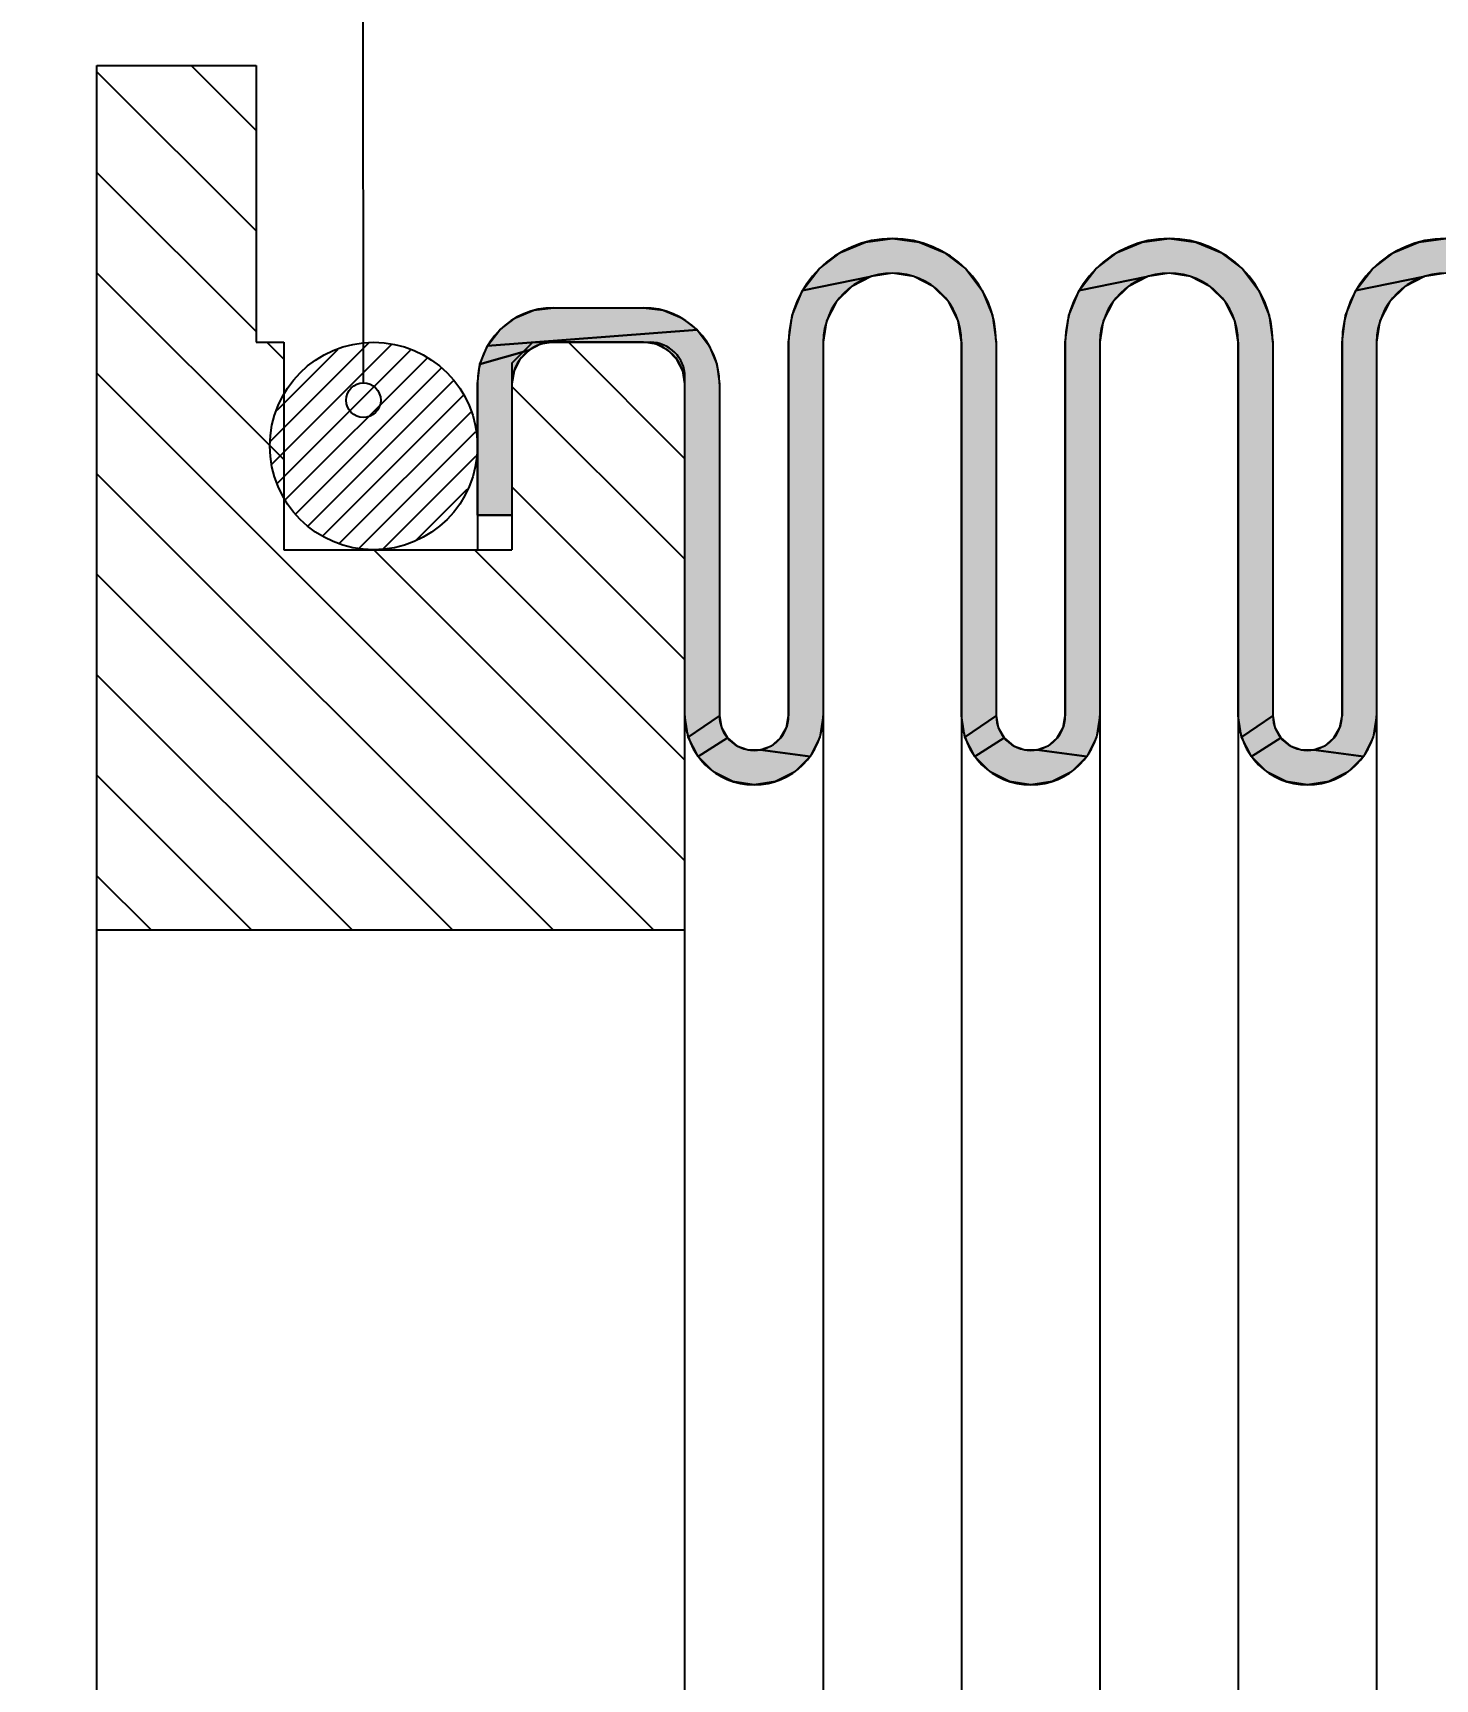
# Model space of a CAD drawing. Header units: millimetres. Extents: x -3388 to 4307, y 243 to 4457.
# Drawn here: x -3129.77 to -3109.5, y 673.29 to 697.09 of the extents above; entities that cross this region are included whole.
import ezdxf

# ---------------------------------------------------------------- set-up
doc = ezdxf.new("R2010")
doc.units = ezdxf.units.MM
doc.layers.add('BEMASSUNGEN', color=7, linetype='Continuous')
doc.styles.get("Standard").update_dxf_attribs({"font": 'geniso.shx'})
doc.dimstyles.new('DIMSTYLE_1', dxfattribs={"dimtxt": 3.5, "dimasz": 3.5, "dimexe": 0.18, "dimexo": 0.0625, "dimgap": 0.09, "dimtad": 1, "dimdec": 3, "dimlfac": 0.5, "dimdsep": 46, "dimtxsty": 'Standard', "dimcen": 0.09, "dimadec": 0, "dimazin": 0, "dimtp": 0.3, "dimtm": 0.3, "dimtfac": 1, "dimtdec": 3, "dimtofl": 0, "dimtmove": 0, "dimatfit": 3, "dimfxl": 1, "dimtolj": 1, "dimarcsym": 0})
doc.dimstyles.new('DIMSTYLE_3', dxfattribs={"dimtxt": 3.5, "dimasz": 3.5, "dimexe": 0.18, "dimexo": 0.0625, "dimgap": 0.09, "dimtad": 1, "dimlfac": 0.5, "dimdsep": 46, "dimtxsty": 'Standard', "dimcen": 0.09, "dimadec": 0, "dimazin": 0, "dimtol": 1, "dimtp": 0.1, "dimtfac": 0.6, "dimtofl": 0, "dimtmove": 0, "dimatfit": 3, "dimfxl": 1, "dimtolj": 1, "dimarcsym": 0})

# ---------------------------------------------------------------- blocks, each defined once
blk = doc.blocks.new('*U35')
at = {"color": 2, "linetype": 'Continuous', "extrusion": (0, 0, -1)}
for points in [[(-112.959, 243.945), (-115.235, 243.645), (-112.235, 243.645)], [(-113.735, 244.047), (-114.512, 243.945), (-112.959, 243.945)], [(-114.512, 243.945), (-115.235, 243.645), (-112.959, 243.945)], [(-112.235, 243.645), (-115.857, 243.168), (-111.614, 243.168)], [(-115.235, 243.645), (-115.857, 243.168), (-112.235, 243.645)], [(-111.614, 243.168), (-113.117, 242.949), (-111.137, 242.547)], [(-111.614, 243.168), (-113.735, 243.047), (-113.117, 242.949)], [(-115.857, 243.168), (-113.735, 243.047), (-111.614, 243.168)], [(-115.857, 243.168), (-114.353, 242.949), (-113.735, 243.047)], [(-115.857, 243.168), (-116.333, 242.547), (-114.353, 242.949)], [(-114.353, 242.949), (-116.333, 242.547), (-114.911, 242.665)], [(-114.911, 242.665), (-116.333, 242.547), (-115.353, 242.223)], [(-116.333, 242.547), (-116.633, 241.823), (-115.353, 242.223)], [(-115.353, 242.223), (-116.633, 241.823), (-115.637, 241.665)], [(-116.633, 241.823), (-116.735, 241.047), (-115.637, 241.665)], [(-115.637, 241.665), (-116.735, 241.047), (-115.735, 241.047)], [(-115.735, 241.047), (-116.735, 230.247), (-115.735, 230.247)], [(-116.735, 241.047), (-116.735, 230.247), (-115.735, 241.047)], [(-116.735, 230.247), (-115.833, 229.629), (-115.735, 230.247)]]:
    blk.add_solid(points, dxfattribs=at)
blk = doc.blocks.new('*U36')
at = {"color": 2, "linetype": 'Continuous', "extrusion": (0, 0, -1)}
for points in [[(-120.959, 243.945), (-123.235, 243.645), (-120.235, 243.645)], [(-121.735, 244.047), (-122.512, 243.945), (-120.959, 243.945)], [(-122.512, 243.945), (-123.235, 243.645), (-120.959, 243.945)], [(-120.235, 243.645), (-123.857, 243.168), (-119.614, 243.168)], [(-123.235, 243.645), (-123.857, 243.168), (-120.235, 243.645)], [(-119.614, 243.168), (-121.117, 242.949), (-119.137, 242.547)], [(-119.614, 243.168), (-121.735, 243.047), (-121.117, 242.949)], [(-123.857, 243.168), (-121.735, 243.047), (-119.614, 243.168)], [(-123.857, 243.168), (-122.353, 242.949), (-121.735, 243.047)], [(-123.857, 243.168), (-124.333, 242.547), (-122.353, 242.949)], [(-122.353, 242.949), (-124.333, 242.547), (-122.911, 242.665)], [(-122.911, 242.665), (-124.333, 242.547), (-123.353, 242.223)], [(-124.333, 242.547), (-124.633, 241.823), (-123.353, 242.223)], [(-123.353, 242.223), (-124.633, 241.823), (-123.637, 241.665)], [(-124.633, 241.823), (-124.735, 241.047), (-123.637, 241.665)], [(-123.637, 241.665), (-124.735, 241.047), (-123.735, 241.047)], [(-123.735, 241.047), (-124.735, 230.247), (-123.735, 230.247)], [(-124.735, 241.047), (-124.735, 230.247), (-123.735, 241.047)], [(-124.735, 230.247), (-123.833, 229.629), (-123.735, 230.247)]]:
    blk.add_solid(points, dxfattribs=at)
blk = doc.blocks.new('*U37')
at = {"color": 2, "linetype": 'Continuous', "extrusion": (0, 0, -1)}
for points in [[(-128.959, 243.945), (-131.235, 243.645), (-128.235, 243.645)], [(-129.735, 244.047), (-130.512, 243.945), (-128.959, 243.945)], [(-130.512, 243.945), (-131.235, 243.645), (-128.959, 243.945)], [(-128.235, 243.645), (-131.857, 243.168), (-127.614, 243.168)], [(-131.235, 243.645), (-131.857, 243.168), (-128.235, 243.645)], [(-127.614, 243.168), (-129.117, 242.949), (-127.137, 242.547)], [(-127.614, 243.168), (-129.735, 243.047), (-129.117, 242.949)], [(-131.857, 243.168), (-129.735, 243.047), (-127.614, 243.168)], [(-131.857, 243.168), (-130.353, 242.949), (-129.735, 243.047)], [(-131.857, 243.168), (-132.333, 242.547), (-130.353, 242.949)], [(-130.353, 242.949), (-132.333, 242.547), (-130.911, 242.665)], [(-130.911, 242.665), (-132.333, 242.547), (-131.353, 242.223)], [(-132.333, 242.547), (-132.633, 241.823), (-131.353, 242.223)], [(-131.353, 242.223), (-132.633, 241.823), (-131.637, 241.665)], [(-132.633, 241.823), (-132.735, 241.047), (-131.637, 241.665)], [(-131.637, 241.665), (-132.735, 241.047), (-131.735, 241.047)], [(-131.735, 241.047), (-132.735, 230.247), (-131.735, 230.247)], [(-132.735, 241.047), (-132.735, 230.247), (-131.735, 241.047)], [(-132.735, 230.247), (-131.833, 229.629), (-131.735, 230.247)]]:
    blk.add_solid(points, dxfattribs=at)
blk = doc.blocks.new('*U41')
at = {"color": 2, "linetype": 'Continuous', "extrusion": (0, 0, -1)}
for points in [[(-113.117, 242.949), (-112.56, 242.665), (-111.137, 242.547)], [(-111.137, 242.547), (-112.117, 242.223), (-110.838, 241.823)], [(-112.56, 242.665), (-112.117, 242.223), (-111.137, 242.547)], [(-110.838, 241.823), (-111.833, 241.665), (-110.735, 241.047)], [(-112.117, 242.223), (-111.833, 241.665), (-110.838, 241.823)], [(-111.833, 241.665), (-111.735, 241.047), (-110.735, 241.047)], [(-110.735, 241.047), (-111.735, 230.247), (-110.735, 230.247)], [(-111.735, 241.047), (-111.735, 230.247), (-110.735, 241.047)], [(-110.735, 230.247), (-111.637, 229.629), (-110.675, 229.905)], [(-111.735, 230.247), (-111.637, 229.629), (-110.735, 230.247)], [(-110.501, 229.604), (-111.353, 229.071), (-110.235, 229.381)], [(-110.675, 229.905), (-111.637, 229.629), (-110.501, 229.604)], [(-111.637, 229.629), (-111.353, 229.071), (-110.501, 229.604)], [(-110.235, 229.381), (-111.353, 229.071), (-109.909, 229.262)]]:
    blk.add_solid(points, dxfattribs=at)
blk = doc.blocks.new('*U42')
at = {"color": 2, "linetype": 'Continuous', "extrusion": (0, 0, -1)}
for points in [[(-121.117, 242.949), (-120.56, 242.665), (-119.137, 242.547)], [(-119.137, 242.547), (-120.117, 242.223), (-118.838, 241.823)], [(-120.56, 242.665), (-120.117, 242.223), (-119.137, 242.547)], [(-118.838, 241.823), (-119.833, 241.665), (-118.735, 241.047)], [(-120.117, 242.223), (-119.833, 241.665), (-118.838, 241.823)], [(-119.833, 241.665), (-119.735, 241.047), (-118.735, 241.047)], [(-118.735, 241.047), (-119.735, 230.247), (-118.735, 230.247)], [(-119.735, 241.047), (-119.735, 230.247), (-118.735, 241.047)], [(-118.735, 230.247), (-119.637, 229.629), (-118.675, 229.905)], [(-119.735, 230.247), (-119.637, 229.629), (-118.735, 230.247)], [(-118.501, 229.604), (-119.353, 229.071), (-118.235, 229.381)], [(-118.675, 229.905), (-119.637, 229.629), (-118.501, 229.604)], [(-119.637, 229.629), (-119.353, 229.071), (-118.501, 229.604)], [(-118.235, 229.381), (-119.353, 229.071), (-117.909, 229.262)]]:
    blk.add_solid(points, dxfattribs=at)
blk = doc.blocks.new('*U43')
at = {"color": 2, "linetype": 'Continuous', "extrusion": (0, 0, -1)}
for points in [[(-129.117, 242.949), (-128.56, 242.665), (-127.137, 242.547)], [(-127.137, 242.547), (-128.117, 242.223), (-126.838, 241.823)], [(-128.56, 242.665), (-128.117, 242.223), (-127.137, 242.547)], [(-126.838, 241.823), (-127.833, 241.665), (-126.735, 241.047)], [(-128.117, 242.223), (-127.833, 241.665), (-126.838, 241.823)], [(-127.833, 241.665), (-127.735, 241.047), (-126.735, 241.047)], [(-126.735, 241.047), (-127.735, 230.247), (-126.735, 230.247)], [(-127.735, 241.047), (-127.735, 230.247), (-126.735, 241.047)], [(-126.735, 230.247), (-127.637, 229.629), (-126.675, 229.905)], [(-127.735, 230.247), (-127.637, 229.629), (-126.735, 230.247)], [(-126.501, 229.604), (-127.353, 229.071), (-126.235, 229.381)], [(-126.675, 229.905), (-127.637, 229.629), (-126.501, 229.604)], [(-127.637, 229.629), (-127.353, 229.071), (-126.501, 229.604)], [(-126.235, 229.381), (-127.353, 229.071), (-125.909, 229.262)]]:
    blk.add_solid(points, dxfattribs=at)
blk = doc.blocks.new('*U47')
at = {"color": 2, "linetype": 'Continuous', "extrusion": (0, 0, -1)}
for points in [[(-102.38, 241.403), (-107.105, 241.972), (-102.03, 240.947)], [(-107.635, 241.752), (-102.03, 240.947), (-107.105, 241.972)], [(-102.835, 241.752), (-106.535, 242.047), (-102.38, 241.403)], [(-107.105, 241.972), (-102.38, 241.403), (-106.535, 242.047)], [(-103.366, 241.972), (-103.935, 242.047), (-102.835, 241.752)], [(-106.535, 242.047), (-102.835, 241.752), (-103.935, 242.047)], [(-102.03, 240.947), (-107.635, 241.752), (-108.091, 241.403)]]:
    blk.add_solid(points, dxfattribs=at)
blk = doc.blocks.new('*U49')
at = {"color": 2, "linetype": 'Continuous', "extrusion": (0, 0, -1)}
for points in [[(-108.091, 241.403), (-103.935, 241.047), (-102.03, 240.947)], [(-108.091, 241.403), (-106.535, 241.047), (-103.935, 241.047)], [(-108.091, 241.403), (-108.441, 240.947), (-106.535, 241.047)], [(-102.03, 240.947), (-103.23, 240.818), (-101.81, 240.416)], [(-103.935, 241.047), (-103.565, 240.988), (-102.03, 240.947)], [(-103.565, 240.988), (-103.23, 240.818), (-102.03, 240.947)], [(-106.535, 241.047), (-108.441, 240.947), (-106.906, 240.988)], [(-106.906, 240.988), (-108.441, 240.947), (-107.241, 240.818)], [(-108.441, 240.947), (-108.66, 240.416), (-107.241, 240.818)], [(-107.241, 240.818), (-108.66, 240.416), (-107.506, 240.552)], [(-107.506, 240.552), (-108.66, 240.416), (-107.677, 240.218)], [(-108.66, 240.416), (-108.735, 239.847), (-107.677, 240.218)], [(-107.677, 240.218), (-108.735, 239.847), (-107.735, 239.847)], [(-107.735, 239.847), (-108.735, 230.247), (-107.735, 230.247)], [(-108.735, 239.847), (-108.735, 230.247), (-107.735, 239.847)], [(-108.735, 230.247), (-107.833, 229.629), (-107.735, 230.247)]]:
    blk.add_solid(points, dxfattribs=at)
blk = doc.blocks.new('*U51')
at = {"color": 2, "linetype": 'Continuous', "extrusion": (0, 0, -1)}
for points in [[(-101.81, 240.416), (-102.794, 240.218), (-101.735, 239.847)], [(-103.23, 240.818), (-102.965, 240.552), (-101.81, 240.416)], [(-102.965, 240.552), (-102.794, 240.218), (-101.81, 240.416)], [(-102.794, 240.218), (-102.735, 239.847), (-101.735, 239.847)], [(-101.735, 239.847), (-102.735, 236.047), (-101.735, 236.047)], [(-102.735, 239.847), (-102.735, 236.047), (-101.735, 239.847)]]:
    blk.add_solid(points, dxfattribs=at)
blk = doc.blocks.new('*U53')
at = {"color": 2, "linetype": 'Continuous', "extrusion": (0, 0, -1)}
for points in [[(-108.735, 230.247), (-108.796, 229.905), (-107.833, 229.629)], [(-108.796, 229.905), (-108.969, 229.604), (-107.833, 229.629)], [(-107.833, 229.629), (-108.969, 229.604), (-108.117, 229.071)]]:
    blk.add_solid(points, dxfattribs=at)
blk = doc.blocks.new('*U54')
at = {"color": 2, "linetype": 'Continuous', "extrusion": (0, 0, -1)}
for points in [[(-116.735, 230.247), (-116.796, 229.905), (-115.833, 229.629)], [(-116.796, 229.905), (-116.969, 229.604), (-115.833, 229.629)], [(-115.833, 229.629), (-116.969, 229.604), (-116.117, 229.071)]]:
    blk.add_solid(points, dxfattribs=at)
blk = doc.blocks.new('*U55')
at = {"color": 2, "linetype": 'Continuous', "extrusion": (0, 0, -1)}
for points in [[(-124.735, 230.247), (-124.796, 229.905), (-123.833, 229.629)], [(-124.796, 229.905), (-124.969, 229.604), (-123.833, 229.629)], [(-123.833, 229.629), (-124.969, 229.604), (-124.117, 229.071)]]:
    blk.add_solid(points, dxfattribs=at)
blk = doc.blocks.new('*U60')
at = {"color": 2, "linetype": 'Continuous', "extrusion": (0, 0, -1)}
for points in [[(-108.969, 229.604), (-109.235, 229.381), (-108.117, 229.071)], [(-109.235, 229.381), (-109.562, 229.262), (-108.117, 229.071)], [(-109.909, 229.262), (-111.353, 229.071), (-108.117, 229.071)], [(-108.117, 229.071), (-109.562, 229.262), (-109.909, 229.262)], [(-108.117, 229.071), (-110.911, 228.629), (-108.56, 228.629)], [(-111.353, 229.071), (-110.911, 228.629), (-108.117, 229.071)], [(-108.56, 228.629), (-110.353, 228.345), (-109.117, 228.345)], [(-110.911, 228.629), (-110.353, 228.345), (-108.56, 228.629)], [(-110.353, 228.345), (-109.735, 228.247), (-109.117, 228.345)]]:
    blk.add_solid(points, dxfattribs=at)
blk = doc.blocks.new('*U61')
at = {"color": 2, "linetype": 'Continuous', "extrusion": (0, 0, -1)}
for points in [[(-116.969, 229.604), (-117.235, 229.381), (-116.117, 229.071)], [(-117.235, 229.381), (-117.562, 229.262), (-116.117, 229.071)], [(-117.909, 229.262), (-119.353, 229.071), (-116.117, 229.071)], [(-116.117, 229.071), (-117.562, 229.262), (-117.909, 229.262)], [(-116.117, 229.071), (-118.911, 228.629), (-116.56, 228.629)], [(-119.353, 229.071), (-118.911, 228.629), (-116.117, 229.071)], [(-116.56, 228.629), (-118.353, 228.345), (-117.117, 228.345)], [(-118.911, 228.629), (-118.353, 228.345), (-116.56, 228.629)], [(-118.353, 228.345), (-117.735, 228.247), (-117.117, 228.345)]]:
    blk.add_solid(points, dxfattribs=at)
blk = doc.blocks.new('*U62')
at = {"color": 2, "linetype": 'Continuous', "extrusion": (0, 0, -1)}
for points in [[(-124.969, 229.604), (-125.235, 229.381), (-124.117, 229.071)], [(-125.235, 229.381), (-125.562, 229.262), (-124.117, 229.071)], [(-125.909, 229.262), (-127.353, 229.071), (-124.117, 229.071)], [(-124.117, 229.071), (-125.562, 229.262), (-125.909, 229.262)], [(-124.117, 229.071), (-126.911, 228.629), (-124.56, 228.629)], [(-127.353, 229.071), (-126.911, 228.629), (-124.117, 229.071)], [(-124.56, 228.629), (-126.353, 228.345), (-125.117, 228.345)], [(-126.911, 228.629), (-126.353, 228.345), (-124.56, 228.629)], [(-126.353, 228.345), (-125.735, 228.247), (-125.117, 228.345)]]:
    blk.add_solid(points, dxfattribs=at)
blk = doc.blocks.new('*D99')
at = {"layer": 'BEMASSUNGEN', "color": 0, "linetype": 'Continuous', "lineweight": -2, "transparency": 16777216}
for p, q in [((-3143.344, 685.038), (-3143.344, 629.851)), ((-3071.344, 642.058), (-3071.344, 629.851)), ((-3074.844, 630.031), (-3139.844, 630.031))]:
    blk.add_line(p, q, dxfattribs=at)
at = {"layer": 'BEMASSUNGEN', "color": 0, "linetype": 'Continuous', "transparency": 16777216}
for points in [[(-3139.844, 630.614), (-3139.844, 629.448), (-3143.344, 630.031)], [(-3074.844, 630.614), (-3074.844, 629.448), (-3071.344, 630.031)]]:
    blk.add_solid(points, dxfattribs=at)
at = {"layer": 'DEFPOINTS', "color": 0, "linetype": 'Continuous', "transparency": 16777216}
for p in [(-3143.344, 685.1), (-3071.344, 642.12), (-3143.344, 630.031)]:
    blk.add_point(p, dxfattribs=at)
at = {"layer": 'BEMASSUNGEN', "color": 0, "linetype": 'Continuous', "transparency": 16777216, "insert": (-3106.576, 631.871), "char_height": 3.5, "attachment_point": 5}
blk.add_mtext('\\A1;36', dxfattribs=at)
blk = doc.blocks.new('*D101')
at = {"layer": 'BEMASSUNGEN', "color": 0, "linetype": 'Continuous', "lineweight": -2, "transparency": 16777216}
for p, q in [((-3143.344, 696.558), (-3143.344, 637.47)), ((-3120.344, 660.177), (-3120.344, 637.47)), ((-3139.844, 637.65), (-3123.844, 637.65))]:
    blk.add_line(p, q, dxfattribs=at)
at = {"layer": 'BEMASSUNGEN', "color": 0, "linetype": 'Continuous', "transparency": 16777216}
for points in [[(-3139.844, 638.233), (-3139.844, 637.066), (-3143.344, 637.65)], [(-3123.844, 638.233), (-3123.844, 637.066), (-3120.344, 637.65)]]:
    blk.add_solid(points, dxfattribs=at)
at = {"layer": 'DEFPOINTS', "color": 0, "linetype": 'Continuous', "transparency": 16777216}
for p in [(-3143.344, 696.62), (-3120.344, 660.24), (-3120.344, 637.65)]:
    blk.add_point(p, dxfattribs=at)
at = {"layer": 'BEMASSUNGEN', "color": 0, "linetype": 'Continuous', "transparency": 16777216, "insert": (-3129.103, 640.034), "char_height": 3.5, "attachment_point": 5}
blk.add_mtext('\\A1;11.5{\\H2.1;\\S+0.1^  0;}', dxfattribs=at)

msp = doc.modelspace()

# ---------------------------------------------------------------- linework, layer by layer
at = {"color": 2, "linetype": 'Continuous'}
for p, q in [((-3124.99175, 692.0331), (-3124.99627, 702.64245)), ((-3126.54365, 694.23057), (-3128.84365, 696.53057)), ((-3126.54365, 695.68345), (-3127.48068, 696.62048)), ((-3126.54365, 692.7777), (-3128.84365, 695.0777)), ((-3126.14365, 690.92482), (-3128.84365, 693.62482)), ((-3117.65267, 693.57154), (-3117.93143, 693.4295)), ((-3113.65267, 693.57154), (-3113.93143, 693.4295)), ((-3109.65267, 693.57154), (-3109.93143, 693.4295)), ((-3122.52835, 693.083), (-3122.24365, 693.12048)), ((-3126.14365, 692.3777), (-3126.38644, 692.62048)), ((-3122.24365, 692.62048), (-3122.42906, 692.59112)), ((-3120.34365, 690.93633), (-3122.02781, 692.62048)), ((-3126.33453, 691.18975), (-3124.91291, 692.61136)), ((-3126.30952, 690.86121), (-3124.58438, 692.58635)), ((-3126.23839, 691.63944), (-3125.36261, 692.51522)), ((-3126.23173, 690.58544), (-3124.30861, 692.50856)), ((-3126.12117, 690.34244), (-3124.06561, 692.39801)), ((-3122.59632, 692.50589), (-3122.72906, 692.37315)), ((-3120.79219, 684.12048), (-3128.84365, 692.17194)), ((-3125.96767, 690.14239), (-3123.86556, 692.2445)), ((-3123.34365, 692.02048), (-3123.30617, 692.30518)), ((-3125.78683, 689.96968), (-3123.69285, 692.06367)), ((-3120.34365, 689.48345), (-3122.84365, 691.98345)), ((-3125.58507, 689.81789), (-3123.54106, 691.8619)), ((-3125.33507, 689.71434), (-3123.4375, 691.6119)), ((-3125.04841, 689.64744), (-3123.37061, 691.32524)), ((-3124.70334, 689.63895), (-3123.36212, 690.98018)), ((-3122.24507, 684.12048), (-3128.84365, 690.71906)), ((-3124.21938, 689.76937), (-3123.49253, 690.49621)), ((-3120.34365, 688.03057), (-3122.84365, 690.53057)), ((-3120.34365, 685.12482), (-3124.83931, 689.62048)), ((-3120.34365, 686.5777), (-3123.38644, 689.62048)), ((-3123.69795, 684.12048), (-3128.84365, 689.26619)), ((-3125.15082, 684.12048), (-3128.84365, 687.81331)), ((-3119.84365, 687.22048), (-3119.8135, 687.04947)), ((-3115.84365, 687.22048), (-3115.8135, 687.04947)), ((-3111.84365, 687.22048), (-3111.8135, 687.04947)), ((-3126.6037, 684.12048), (-3128.84365, 686.36043)), ((-3128.05658, 684.12048), (-3128.84365, 684.90756))]:
    msp.add_line(p, q, dxfattribs=at)
at = {"color": 7, "linetype": 'Continuous'}
for p, q in [((-3128.84365, 641.62048), (-3128.84365, 696.62048)), ((-3128.84365, 696.62048), (-3126.54365, 696.62048)), ((-3126.54365, 696.62048), (-3126.54365, 692.62048)), ((-3122.24365, 693.12048), (-3120.94365, 693.12048)), ((-3126.54365, 692.62048), (-3126.14365, 692.62048)), ((-3126.14365, 692.62048), (-3126.14365, 689.62048)), ((-3122.84365, 692.32048), (-3122.54365, 692.62048)), ((-3122.54365, 692.62048), (-3120.84365, 692.62048)), ((-3118.84365, 692.62048), (-3118.84365, 687.22048)), ((-3118.34365, 692.62048), (-3118.34365, 645.62048)), ((-3116.34365, 692.62048), (-3116.34365, 645.62048)), ((-3115.84365, 692.62048), (-3115.84365, 687.22048)), ((-3114.84365, 692.62048), (-3114.84365, 687.22048)), ((-3114.34365, 692.62048), (-3114.34365, 645.62048)), ((-3112.34365, 692.62048), (-3112.34365, 645.62048)), ((-3111.84365, 692.62048), (-3111.84365, 687.22048)), ((-3110.84365, 692.62048), (-3110.84365, 687.22048)), ((-3110.34365, 692.62048), (-3110.34365, 645.62048)), ((-3122.84365, 692.32048), (-3122.84365, 689.62048)), ((-3123.34365, 692.02048), (-3123.34365, 689.62048)), ((-3120.34365, 646.12048), (-3120.34365, 692.12048)), ((-3119.84365, 692.02048), (-3119.84365, 687.22048)), ((-3123.34365, 690.12048), (-3122.84365, 690.12048)), ((-3126.14365, 689.62048), (-3122.84365, 689.62048)), ((-3120.34365, 684.12048), (-3128.84365, 684.12048))]:
    msp.add_line(p, q, dxfattribs=at)
at = {"color": 2, "linetype": 'Continuous'}
for points in [[(-3117.34365, 694.12048), (-3116.95542, 694.06937), (-3116.59365, 693.91952), (-3116.28299, 693.68114), (-3116.04461, 693.37048), (-3115.89476, 693.00871), (-3115.84365, 692.62048), (-3115.84365, 687.22048), (-3116.29471, 686.91147), (-3116.34365, 687.22048), (-3116.34365, 692.62048), (-3116.39259, 692.9295), (-3116.53463, 693.20827), (-3116.75586, 693.4295), (-3117.03463, 693.57154), (-3117.34365, 693.62048), (-3117.65267, 693.57154), (-3118.64269, 693.37048), (-3118.40431, 693.68114), (-3118.09365, 693.91952), (-3117.73188, 694.06937), (-3117.34365, 694.12048)], [(-3116.34365, 692.62048), (-3116.39259, 692.9295), (-3116.53463, 693.20827), (-3116.75586, 693.4295), (-3117.03463, 693.57154), (-3117.34365, 693.62048), (-3117.65267, 693.57154), (-3118.64269, 693.37048), (-3118.40431, 693.68114), (-3118.09365, 693.91952), (-3117.73188, 694.06937), (-3117.34365, 694.12048)], [(-3117.34365, 694.12048), (-3116.95542, 694.06937), (-3116.59365, 693.91952), (-3116.28299, 693.68114), (-3116.04461, 693.37048), (-3115.89476, 693.00871), (-3115.84365, 692.62048)], [(-3113.34365, 694.12048), (-3112.95542, 694.06937), (-3112.59365, 693.91952), (-3112.28299, 693.68114), (-3112.04461, 693.37048), (-3111.89476, 693.00871), (-3111.84365, 692.62048), (-3111.84365, 687.22048), (-3112.29471, 686.91147), (-3112.34365, 687.22048), (-3112.34365, 692.62048), (-3112.39259, 692.9295), (-3112.53463, 693.20827), (-3112.75586, 693.4295), (-3113.03463, 693.57154), (-3113.34365, 693.62048), (-3113.65267, 693.57154), (-3114.64269, 693.37048), (-3114.40431, 693.68114), (-3114.09365, 693.91952), (-3113.73188, 694.06937), (-3113.34365, 694.12048)], [(-3112.34365, 692.62048), (-3112.39259, 692.9295), (-3112.53463, 693.20827), (-3112.75586, 693.4295), (-3113.03463, 693.57154), (-3113.34365, 693.62048), (-3113.65267, 693.57154), (-3114.64269, 693.37048), (-3114.40431, 693.68114), (-3114.09365, 693.91952), (-3113.73188, 694.06937), (-3113.34365, 694.12048)], [(-3113.34365, 694.12048), (-3112.95542, 694.06937), (-3112.59365, 693.91952), (-3112.28299, 693.68114), (-3112.04461, 693.37048), (-3111.89476, 693.00871), (-3111.84365, 692.62048)], [(-3109.34365, 694.12048), (-3108.95542, 694.06937), (-3108.59365, 693.91952), (-3108.28299, 693.68114), (-3108.04461, 693.37048), (-3107.89476, 693.00871), (-3107.84365, 692.62048), (-3107.84365, 687.22048), (-3108.29471, 686.91147), (-3108.34365, 687.22048), (-3108.34365, 692.62048), (-3108.39259, 692.9295), (-3108.53463, 693.20827), (-3108.75586, 693.4295), (-3109.03463, 693.57154), (-3109.34365, 693.62048), (-3109.65267, 693.57154), (-3110.64269, 693.37048), (-3110.40431, 693.68114), (-3110.09365, 693.91952), (-3109.73188, 694.06937), (-3109.34365, 694.12048)], [(-3108.34365, 692.62048), (-3108.39259, 692.9295), (-3108.53463, 693.20827), (-3108.75586, 693.4295), (-3109.03463, 693.57154), (-3109.34365, 693.62048), (-3109.65267, 693.57154), (-3110.64269, 693.37048), (-3110.40431, 693.68114), (-3110.09365, 693.91952), (-3109.73188, 694.06937), (-3109.34365, 694.12048)], [(-3117.93143, 693.4295), (-3118.15267, 693.20827), (-3118.29471, 692.9295), (-3118.34365, 692.62048), (-3118.34365, 687.22048), (-3118.39259, 686.91147), (-3118.53463, 686.6327), (-3119.25683, 686.72808), (-3119.09365, 686.78747), (-3118.96063, 686.89909), (-3118.8738, 687.04947), (-3118.84365, 687.22048), (-3118.84365, 692.62048), (-3118.79254, 693.00871), (-3118.64269, 693.37048), (-3117.65267, 693.57154), (-3117.93143, 693.4295)], [(-3113.93143, 693.4295), (-3114.15267, 693.20827), (-3114.29471, 692.9295), (-3114.34365, 692.62048), (-3114.34365, 687.22048), (-3114.39259, 686.91147), (-3114.53463, 686.6327), (-3115.25683, 686.72808), (-3115.09365, 686.78747), (-3114.96063, 686.89909), (-3114.8738, 687.04947), (-3114.84365, 687.22048), (-3114.84365, 692.62048), (-3114.79254, 693.00871), (-3114.64269, 693.37048), (-3113.65267, 693.57154), (-3113.93143, 693.4295)], [(-3109.93143, 693.4295), (-3110.15267, 693.20827), (-3110.29471, 692.9295), (-3110.34365, 692.62048), (-3110.34365, 687.22048), (-3110.39259, 686.91147), (-3110.53463, 686.6327), (-3111.25683, 686.72808), (-3111.09365, 686.78747), (-3110.96063, 686.89909), (-3110.8738, 687.04947), (-3110.84365, 687.22048), (-3110.84365, 692.62048), (-3110.79254, 693.00871), (-3110.64269, 693.37048), (-3109.65267, 693.57154), (-3109.93143, 693.4295)], [(-3118.84365, 692.62048), (-3118.79254, 693.00871), (-3118.64269, 693.37048)], [(-3117.93143, 693.4295), (-3118.15267, 693.20827), (-3118.29471, 692.9295), (-3118.34365, 692.62048)], [(-3114.84365, 692.62048), (-3114.79254, 693.00871), (-3114.64269, 693.37048)], [(-3113.93143, 693.4295), (-3114.15267, 693.20827), (-3114.29471, 692.9295), (-3114.34365, 692.62048)], [(-3110.84365, 692.62048), (-3110.79254, 693.00871), (-3110.64269, 693.37048)], [(-3109.93143, 693.4295), (-3110.15267, 693.20827), (-3110.29471, 692.9295), (-3110.34365, 692.62048)], [(-3122.52835, 693.083), (-3122.24365, 693.12048), (-3120.94365, 693.12048), (-3120.65895, 693.083), (-3120.39365, 692.97311), (-3120.16583, 692.7983), (-3123.19628, 692.57048), (-3123.02147, 692.7983), (-3122.79365, 692.97311), (-3122.52835, 693.083)], [(-3120.94365, 693.12048), (-3120.65895, 693.083), (-3120.39365, 692.97311), (-3120.16583, 692.7983), (-3123.19628, 692.57048), (-3123.02147, 692.7983), (-3122.79365, 692.97311), (-3122.52835, 693.083)], [(-3122.42906, 692.59112), (-3122.59632, 692.50589), (-3123.30617, 692.30518), (-3123.19628, 692.57048), (-3120.16583, 692.7983), (-3119.99102, 692.57048), (-3119.88113, 692.30518), (-3119.84365, 692.02048), (-3119.84365, 687.22048), (-3120.29471, 686.91147), (-3120.34365, 687.22048), (-3120.34365, 692.02048), (-3120.37302, 692.20589), (-3120.45824, 692.37315), (-3120.59098, 692.50589), (-3120.75824, 692.59112), (-3120.94365, 692.62048), (-3122.24365, 692.62048), (-3122.42906, 692.59112)], [(-3120.34365, 692.02048), (-3120.37302, 692.20589), (-3120.45824, 692.37315), (-3120.59098, 692.50589), (-3120.75824, 692.59112), (-3120.94365, 692.62048)], [(-3120.16583, 692.7983), (-3119.99102, 692.57048), (-3119.88113, 692.30518), (-3119.84365, 692.02048)], [(-3122.72906, 692.37315), (-3122.81428, 692.20589), (-3122.84365, 692.02048), (-3122.84365, 690.12048), (-3123.34365, 690.12048), (-3123.34365, 692.02048), (-3123.30617, 692.30518), (-3122.59632, 692.50589), (-3122.72906, 692.37315)], [(-3122.42906, 692.59112), (-3122.59632, 692.50589), (-3123.30617, 692.30518), (-3123.19628, 692.57048)], [(-3122.72906, 692.37315), (-3122.81428, 692.20589), (-3122.84365, 692.02048)], [(-3119.84365, 687.22048), (-3120.29471, 686.91147), (-3120.34365, 687.22048)], [(-3119.8135, 687.04947), (-3119.72667, 686.89909), (-3120.15267, 686.6327), (-3120.29471, 686.91147), (-3119.84365, 687.22048), (-3119.8135, 687.04947)], [(-3118.34365, 687.22048), (-3118.39259, 686.91147), (-3118.53463, 686.6327), (-3119.25683, 686.72808), (-3119.09365, 686.78747), (-3118.96063, 686.89909), (-3118.8738, 687.04947), (-3118.84365, 687.22048)], [(-3115.84365, 687.22048), (-3116.29471, 686.91147), (-3116.34365, 687.22048)], [(-3115.8135, 687.04947), (-3115.72667, 686.89909), (-3116.15267, 686.6327), (-3116.29471, 686.91147), (-3115.84365, 687.22048), (-3115.8135, 687.04947)], [(-3114.34365, 687.22048), (-3114.39259, 686.91147), (-3114.53463, 686.6327), (-3115.25683, 686.72808), (-3115.09365, 686.78747), (-3114.96063, 686.89909), (-3114.8738, 687.04947), (-3114.84365, 687.22048)], [(-3111.84365, 687.22048), (-3112.29471, 686.91147), (-3112.34365, 687.22048)], [(-3111.8135, 687.04947), (-3111.72667, 686.89909), (-3112.15267, 686.6327), (-3112.29471, 686.91147), (-3111.84365, 687.22048), (-3111.8135, 687.04947)], [(-3110.34365, 687.22048), (-3110.39259, 686.91147), (-3110.53463, 686.6327), (-3111.25683, 686.72808), (-3111.09365, 686.78747), (-3110.96063, 686.89909), (-3110.8738, 687.04947), (-3110.84365, 687.22048)], [(-3119.8135, 687.04947), (-3119.72667, 686.89909), (-3120.15267, 686.6327), (-3120.29471, 686.91147)], [(-3115.8135, 687.04947), (-3115.72667, 686.89909), (-3116.15267, 686.6327), (-3116.29471, 686.91147)], [(-3111.8135, 687.04947), (-3111.72667, 686.89909), (-3112.15267, 686.6327), (-3112.29471, 686.91147)], [(-3119.25683, 686.72808), (-3118.53463, 686.6327), (-3118.75586, 686.41147), (-3119.03463, 686.26943), (-3119.34365, 686.22048), (-3119.65267, 686.26943), (-3119.93143, 686.41147), (-3120.15267, 686.6327), (-3119.72667, 686.89909), (-3119.59365, 686.78747), (-3119.43047, 686.72808), (-3119.25683, 686.72808)], [(-3119.72667, 686.89909), (-3119.59365, 686.78747), (-3119.43047, 686.72808), (-3119.25683, 686.72808)], [(-3115.25683, 686.72808), (-3114.53463, 686.6327), (-3114.75586, 686.41147), (-3115.03463, 686.26943), (-3115.34365, 686.22048), (-3115.65267, 686.26943), (-3115.93143, 686.41147), (-3116.15267, 686.6327), (-3115.72667, 686.89909), (-3115.59365, 686.78747), (-3115.43047, 686.72808), (-3115.25683, 686.72808)], [(-3115.72667, 686.89909), (-3115.59365, 686.78747), (-3115.43047, 686.72808), (-3115.25683, 686.72808)], [(-3111.25683, 686.72808), (-3110.53463, 686.6327), (-3110.75586, 686.41147), (-3111.03463, 686.26943), (-3111.34365, 686.22048), (-3111.65267, 686.26943), (-3111.93143, 686.41147), (-3112.15267, 686.6327), (-3111.72667, 686.89909), (-3111.59365, 686.78747), (-3111.43047, 686.72808), (-3111.25683, 686.72808)], [(-3111.72667, 686.89909), (-3111.59365, 686.78747), (-3111.43047, 686.72808), (-3111.25683, 686.72808)], [(-3118.53463, 686.6327), (-3118.75586, 686.41147), (-3119.03463, 686.26943), (-3119.34365, 686.22048), (-3119.65267, 686.26943), (-3119.93143, 686.41147), (-3120.15267, 686.6327)], [(-3114.53463, 686.6327), (-3114.75586, 686.41147), (-3115.03463, 686.26943), (-3115.34365, 686.22048), (-3115.65267, 686.26943), (-3115.93143, 686.41147), (-3116.15267, 686.6327)], [(-3110.53463, 686.6327), (-3110.75586, 686.41147), (-3111.03463, 686.26943), (-3111.34365, 686.22048), (-3111.65267, 686.26943), (-3111.93143, 686.41147), (-3112.15267, 686.6327)]]:
    msp.add_lwpolyline(points, dxfattribs=at)
at = {"color": 7, "linetype": 'Continuous'}
msp.add_circle((-3124.84365, 691.12048), 1.5, dxfattribs=at)
at = {"color": 2, "linetype": 'Continuous'}
msp.add_circle((-3124.99164, 691.7831), 0.25, dxfattribs=at)
at = {"color": 7, "linetype": 'Continuous'}
for centre, radius, start, end in [((-3117.34365, 692.62048), 1.5, 0, 180), ((-3113.34365, 692.62048), 1.5, 0, 180), ((-3109.34365, 692.62048), 1.5, 0, 180), ((-3117.34365, 692.62048), 1, 0, 180), ((-3113.34365, 692.62048), 1, 0, 180), ((-3109.34365, 692.62048), 1, 0, 180), ((-3122.24365, 692.02048), 1.1, 90, 180), ((-3120.94365, 692.02048), 1.1, 0, 90), ((-3122.24365, 692.02048), 0.6, 90, 180), ((-3120.94365, 692.02048), 0.6, 0, 90), ((-3120.84365, 692.12048), 0.5, 0, 90), ((-3119.34365, 687.22048), 1, 180, 0), ((-3119.34365, 687.22048), 0.5, 180, 0), ((-3115.34365, 687.22048), 1, 180, 0), ((-3115.34365, 687.22048), 0.5, 180, 0), ((-3111.34365, 687.22048), 1, 180, 0), ((-3111.34365, 687.22048), 0.5, 180, 0)]:
    msp.add_arc(centre, radius, start, end, dxfattribs=at)

# ---------------------------------------------------------------- block references
at = {"color": 2, "linetype": 'Continuous', "xscale": 0.5, "yscale": 0.5, "zscale": 0.5}
for name in ['*U35', '*U36', '*U37', '*U41', '*U42', '*U43', '*U47', '*U49', '*U51', '*U53', '*U54', '*U55', '*U60', '*U61', '*U62']:
    msp.add_blockref(name, (-3174.21132, 572.09698), dxfattribs=at)

# ---------------------------------------------------------------- dimensions: what is measured, and where the dimension line sits
at = {"layer": 'BEMASSUNGEN', "color": 2, "linetype": 'Continuous'}
dim = msp.add_linear_dim(base=(-3120.34365, 637.64977), p1=(-3143.34365, 696.62048), p2=(-3120.34365, 660.23968), dimstyle='DIMSTYLE_3', dxfattribs=at)
dim.commit()
dim.dimension.update_dxf_attribs({"geometry": '*D101', "text_midpoint": (-3129.1025, 637.64977), "dimtype": 160})
dim = msp.add_linear_dim(base=(-3143.34365, 630.03113), p1=(-3071.34365, 642.12048), p2=(-3143.34365, 685.10047), angle=180, dimstyle='DIMSTYLE_1', dxfattribs=at)
dim.commit()
dim.dimension.update_dxf_attribs({"geometry": '*D99', "text_midpoint": (-3106.5763, 630.03113), "dimtype": 160})

doc.saveas('drawing.dxf')
